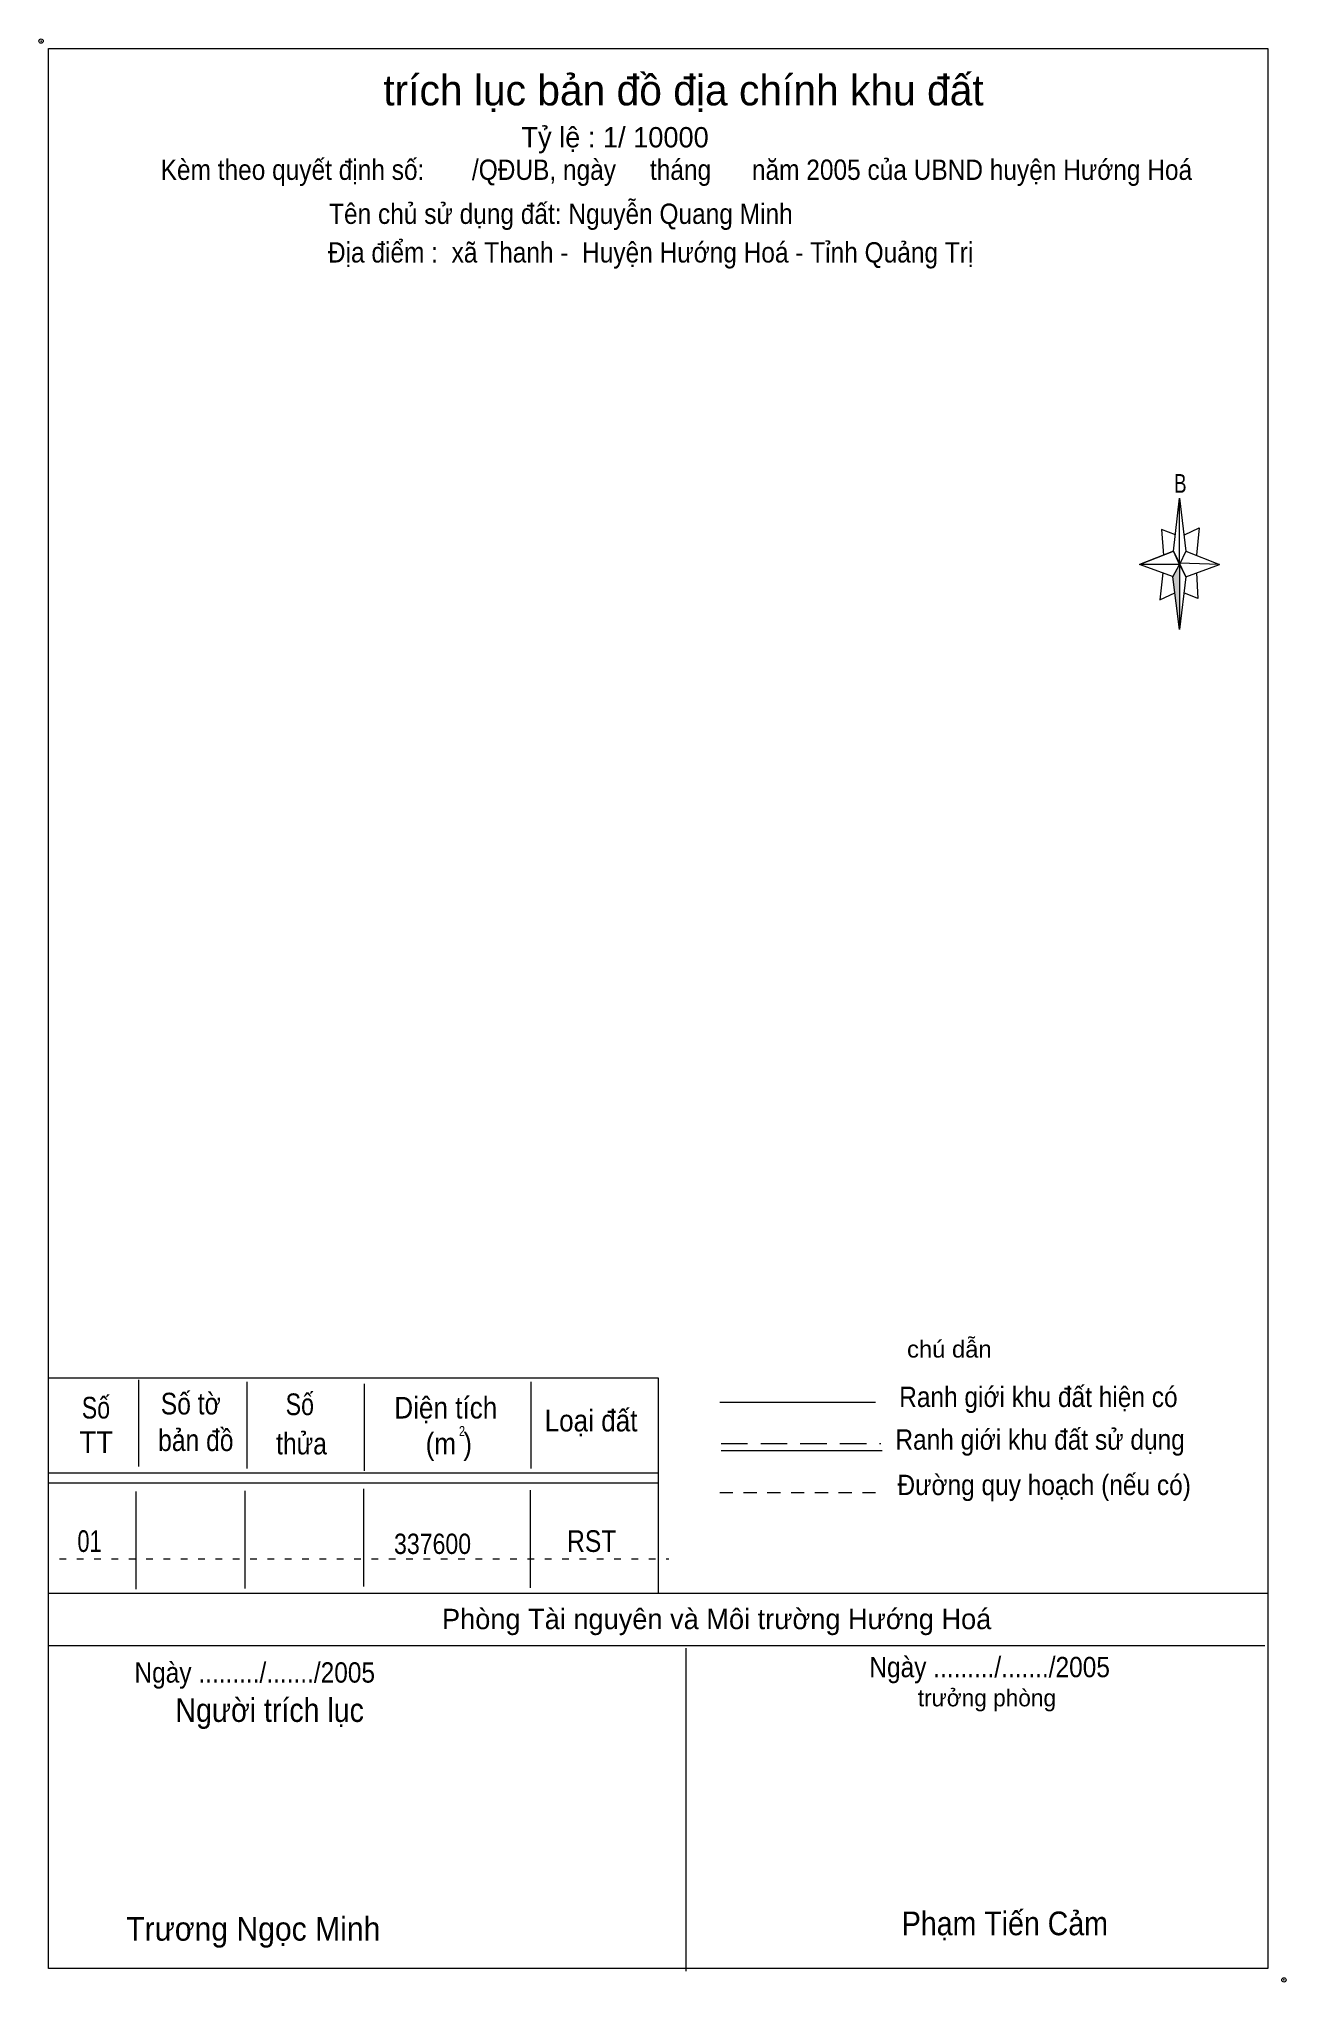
# Model space of a CAD drawing. Header units: centimetres. Extents: x -18.9 to -0.5, y 0.8 to 29.5.
import ezdxf
from ezdxf.enums import TextEntityAlignment as Align

# ---------------------------------------------------------------- set-up
doc = ezdxf.new("R2010")
doc.units = ezdxf.units.CM
doc.header["$LTSCALE"] = 0.13
doc.header["$PDMODE"] = 32
doc.header["$PDSIZE"] = 0.065
for name, pattern in [('DOTTED', [1.5, 0.3, -1.2]), ('MEDIUM_DASHED', [4.5, 3, -1.5]), ('SHORT_DASHED', [2.7, 1.5, -1.2])]:
    doc.linetypes.add(name, pattern=pattern)
doc.layers.add('1', color=7, linetype='Continuous', lineweight=13)
doc.layers.add('5', color=7, linetype='Continuous', lineweight=13)
doc.layers.add('2', color=7, linetype='Continuous')

msp = doc.modelspace()

# ---------------------------------------------------------------- hatches: boundary and pattern name
at = {"layer": '5'}
msp.add_hatch(color=256, dxfattribs=at).paths.add_polyline_path([(-2.03, 21.73), (-2.03, 20.77), (-2.13, 21.55)])

# ---------------------------------------------------------------- linework, layer by layer
at = {"layer": '1'}
for p, q in [((-18.73, 8.32), (-9.73, 8.32)), ((-18.73, 8.17), (-9.73, 8.17))]:
    msp.add_line(p, q, dxfattribs=at)
at = {"layer": '1', "linetype": 'DOTTED'}
msp.add_line((-18.57, 7.05), (-9.57, 7.05), dxfattribs=at)
at = {"layer": '5'}
for p, q in [((-2.12, 21.93), (-2.03, 22.71)), ((-1.94, 21.93), (-1.44, 21.73)), ((-2.12, 21.55), (-2.62, 21.73)), ((-1.94, 21.55), (-2.03, 20.77)), ((-1.78, 21.61), (-1.76, 21.23)), ((-1.76, 21.23), (-1.97, 21.31)), ((-18.73, 9.72), (-9.73, 9.72)), ((-17.4, 9.69), (-17.4, 8.41)), ((-15.8, 9.66), (-15.8, 8.38)), ((-14.07, 9.63), (-14.07, 8.35)), ((-11.61, 9.66), (-11.61, 8.38)), ((-9.73, 9.72), (-9.73, 6.54)), ((-8.82, 9.36), (-6.52, 9.36)), ((-8.8, 8.65), (-6.42, 8.65)), ((-17.44, 8.04), (-17.44, 6.6)), ((-15.83, 8.05), (-15.83, 6.61)), ((-14.08, 8.08), (-14.08, 6.64)), ((-11.62, 8.06), (-11.62, 6.62)), ((-18.73, 6.54), (-0.73, 6.54)), ((-18.73, 5.77), (-0.77, 5.77)), ((-9.32, 5.73), (-9.32, 0.96))]:
    msp.add_line(p, q, dxfattribs=at)
at = {"layer": '5', "linetype": 'MEDIUM_DASHED'}
msp.add_line((-8.8, 8.75), (-6.44, 8.75), dxfattribs=at)
at = {"layer": '5', "linetype": 'SHORT_DASHED'}
msp.add_line((-8.82, 8.03), (-6.44, 8.03), dxfattribs=at)
at = {"layer": '5'}
for points in [[(-18.73, 29.35), (-0.73, 29.35), (-0.73, 1), (-18.73, 1)], [(-2.03, 22.71), (-1.94, 21.93), (-2.03, 21.73)], [(-2.03, 21.73), (-2.62, 21.73), (-2.12, 21.93), (-1.94, 21.55), (-1.44, 21.73), (-2.03, 21.75)], [(-2.03, 21.73), (-2.03, 20.77), (-2.13, 21.55)]]:
    msp.add_lwpolyline(points, close=True, dxfattribs=at)
for points in [[(-2.09, 22.17), (-2.3, 22.25), (-2.27, 21.87)], [(-1.96, 22.17), (-1.74, 22.27), (-1.78, 21.87)], [(-2.03, 21.73), (-2.12, 21.93), (-2.62, 21.73)], [(-2.28, 21.61), (-2.32, 21.21), (-2.1, 21.31)], [(-2.03, 21.73), (-1.94, 21.55), (-1.44, 21.73)]]:
    msp.add_lwpolyline(points, dxfattribs=at)
for p in [(-18.84, 29.46), (-0.49, 0.83)]:
    msp.add_point(p, dxfattribs=at)

# ---------------------------------------------------------------- texts
at = {"layer": '1', "width": 0.8}
msp.add_text('2', height=0.15, dxfattribs=at).set_placement((-12.625, 8.86), align=Align.CENTER)
at = {"layer": '2', "width": 0.85}
msp.add_text('337600', height=0.3, dxfattribs=at).set_placement((-13.06, 7.12), align=Align.CENTER)
at = {"layer": '5'}
for s, height, p in [('trích lục bản đồ địa chính khu đất', 0.45, (-9.355, 28.51)), ('Tỷ lệ : 1/ 10000', 0.3, (-10.365, 27.89)), ('Phòng Tài nguyên và Môi trường Hướng Hoá ', 0.3, (-8.81, 6.01)), (' trưởng phòng ', 0.25, (-4.875, 4.87))]:
    msp.add_text(s, height=height, dxfattribs=at).set_placement(p, align=Align.CENTER)
for s, height, width, p in [('Kèm theo quyết định số:       /QĐUB, ngày     tháng      năm 2005 của UBND huyện Hướng Hoá', 0.3, 0.9, (-9.46, 27.41)), ('Tên chủ sử dụng đất: Nguyễn Quang Minh', 0.3, 0.9, (-11.165, 26.76)), ('Địa điểm :  xã Thanh -  Huyện Hướng Hoá - Tỉnh Quảng Trị ', 0.3, 0.9, (-9.79, 26.19)), ('B', 0.276, 0.75, (-2.02, 22.79)), ('chú dẫn', 0.25, 1.05, (-5.43, 10.02)), ('Số', 0.32, 0.8, (-18.03, 9.12)), ('Số tờ', 0.32, 0.85, (-16.63, 9.18)), ('Số', 0.32, 0.8, (-15.02, 9.17)), ('Ranh giới khu đất hiện có ', 0.3, 0.9, (-4.065, 9.29)), ('Diện tích', 0.32, 0.9, (-12.865, 9.12)), ('Loại đất', 0.32, 0.9, (-10.72, 8.93)), ('TT', 0.32, 0.95, (-18.025, 8.61)), ('bản đồ', 0.32, 0.85, (-16.555, 8.64)), ('thửa', 0.32, 0.85, (-14.995, 8.59)), ('(m )', 0.32, 0.9, (-12.82, 8.59)), ('Ranh giới khu đất sử dụng', 0.3, 0.9, (-4.09, 8.66)), ('Đường quy hoạch (nếu có)', 0.3, 0.9, (-4.03, 7.99)), ('01', 0.32, 0.75, (-18.125, 7.15)), ('RST', 0.32, 0.85, (-10.71, 7.15)), ('Ngày ........./......./2005', 0.3, 0.9, (-15.685, 5.22)), ('Ngày ........./......./2005', 0.3, 0.9, (-4.835, 5.3)), ('Người trích lục', 0.35, 0.9, (-15.465, 4.64)), ('Trương Ngọc Minh ', 0.35, 0.95, (-15.645, 1.41)), ('Phạm Tiến Cảm', 0.35, 0.9, (-4.61, 1.49))]:
    msp.add_text(s, height=height, dxfattribs=dict(at, width=width)).set_placement(p, align=Align.CENTER)

doc.saveas('drawing.dxf')
